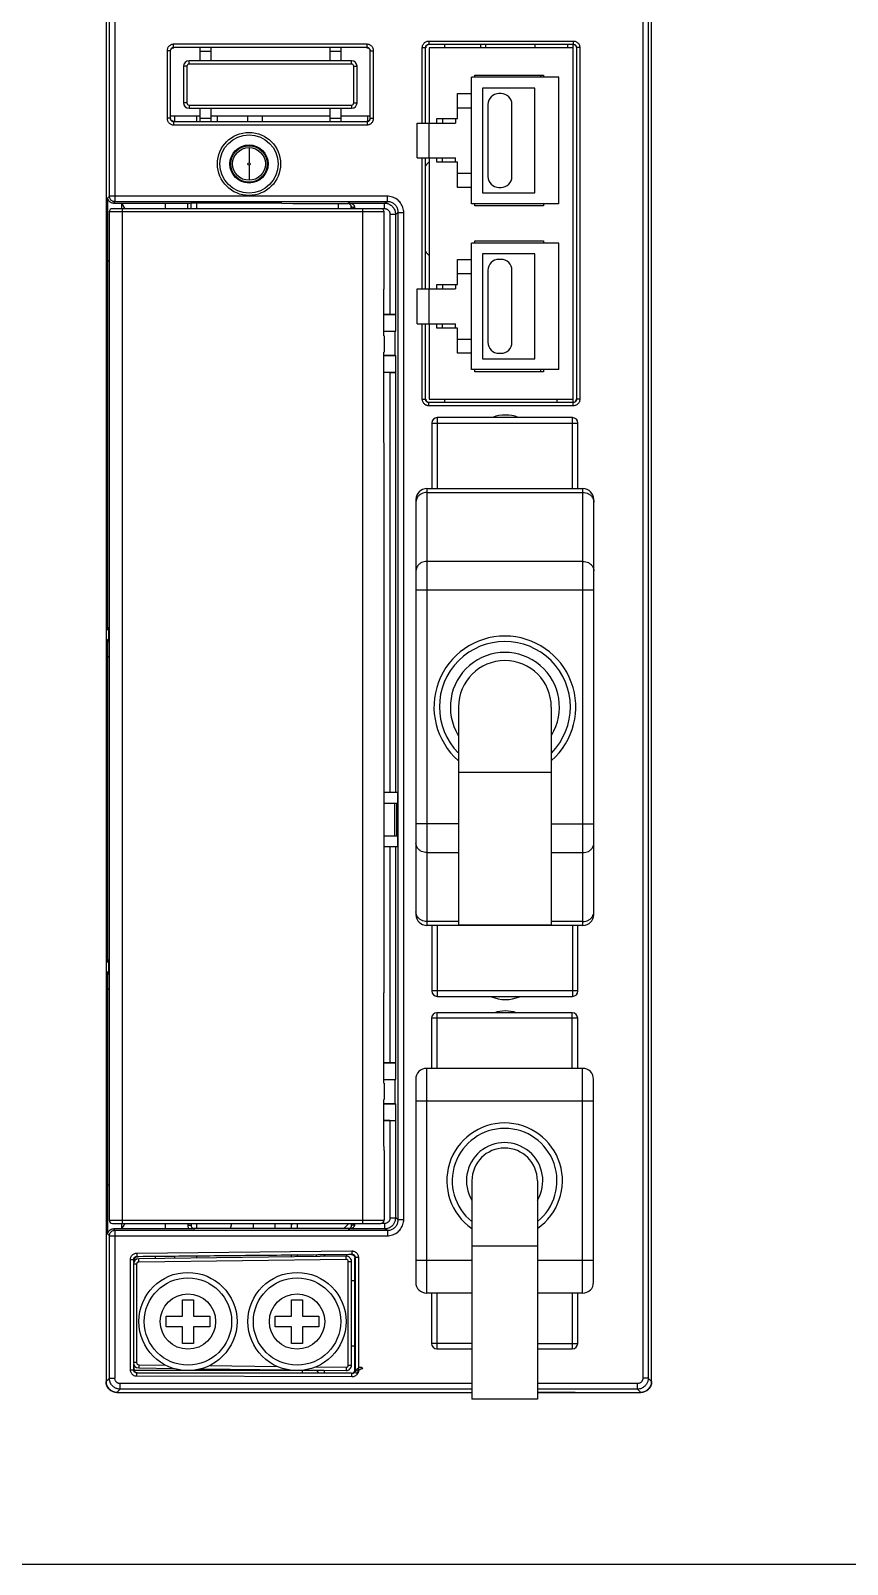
# Model space of a CAD drawing. Header units: millimetres. Extents: x -300 to 54435, y -106 to 60527.
# Drawn here: x 3520.6 to 3595.4, y 1550.3 to 1690.8 of the extents above; entities that cross this region are included whole.
import ezdxf

# ---------------------------------------------------------------- set-up
doc = ezdxf.new("R2010")
doc.units = ezdxf.units.MM

msp = doc.modelspace()

# ---------------------------------------------------------------- linework, layer by layer
at = {"color": 7, "linetype": 'Continuous'}
for p, q in [((3527.474, 1725.922), (3527.474, 1567.027)), ((3577.474, 1567.027), (3577.474, 1725.922)), ((3527.512, 1684.527), (3527.512, 1693.527)), ((3528.279, 1692.787), (3528.279, 1675.167)), ((3576.668, 1692.787), (3576.668, 1567.332)), ((3527.779, 1675.667), (3527.779, 1692.304)), ((3577.168, 1692.304), (3577.168, 1567.332)), ((3557.057, 1689.894), (3557.057, 1689.594)), ((3557.057, 1689.894), (3570.29, 1689.894)), ((3570.29, 1689.894), (3570.29, 1689.594)), ((3533.058, 1688.993), (3533.058, 1682.811)), ((3533.358, 1688.993), (3533.058, 1688.993)), ((3533.358, 1688.993), (3533.358, 1682.811)), ((3533.358, 1688.993), (3533.374, 1688.977)), ((3551.39, 1689.593), (3533.658, 1689.593)), ((3533.658, 1689.293), (3533.658, 1689.593)), ((3551.39, 1689.293), (3533.658, 1689.293)), ((3533.658, 1689.293), (3533.674, 1689.277)), ((3536.074, 1689.277), (3536.074, 1688.077)), ((3536.074, 1688.977), (3537.074, 1688.977)), ((3537.074, 1689.277), (3537.074, 1688.077)), ((3547.974, 1689.277), (3547.974, 1688.077)), ((3547.974, 1688.977), (3548.974, 1688.977)), ((3548.974, 1689.277), (3548.974, 1688.077)), ((3551.374, 1689.277), (3551.39, 1689.293)), ((3551.39, 1689.293), (3551.39, 1689.593)), ((3551.674, 1688.977), (3551.689, 1688.993)), ((3551.689, 1682.811), (3551.689, 1688.993)), ((3551.689, 1688.993), (3551.989, 1688.993)), ((3551.989, 1682.811), (3551.989, 1688.993)), ((3556.457, 1682.377), (3556.457, 1689.294)), ((3556.457, 1689.294), (3556.757, 1689.294)), ((3556.757, 1682.377), (3556.757, 1689.294)), ((3557.057, 1689.594), (3570.29, 1689.594)), ((3557.074, 1689.277), (3557.074, 1682.377)), ((3570.274, 1689.277), (3557.074, 1689.277)), ((3558.474, 1689.594), (3558.474, 1689.277)), ((3561.774, 1689.594), (3561.774, 1689.277)), ((3562.274, 1689.277), (3562.274, 1689.594)), ((3566.774, 1689.594), (3566.774, 1689.277)), ((3569.774, 1689.594), (3569.774, 1689.277)), ((3570.274, 1656.777), (3570.274, 1689.594)), ((3570.59, 1689.294), (3570.59, 1657.06)), ((3570.89, 1689.294), (3570.59, 1689.294)), ((3570.89, 1689.294), (3570.89, 1657.06)), ((3534.874, 1687.577), (3534.574, 1687.577)), ((3534.574, 1687.577), (3534.574, 1684.227)), ((3534.874, 1687.577), (3534.874, 1684.227)), ((3549.974, 1688.077), (3535.074, 1688.077)), ((3535.074, 1687.777), (3535.074, 1688.077)), ((3549.974, 1687.777), (3535.074, 1687.777)), ((3549.974, 1687.777), (3549.974, 1688.077)), ((3550.174, 1687.577), (3550.474, 1687.577)), ((3550.174, 1684.227), (3550.174, 1687.577)), ((3550.474, 1684.227), (3550.474, 1687.577)), ((3568.974, 1686.577), (3560.974, 1686.577)), ((3560.974, 1674.977), (3560.974, 1686.577)), ((3561.274, 1686.577), (3561.274, 1686.777)), ((3561.274, 1686.777), (3567.574, 1686.777)), ((3566.774, 1685.577), (3561.974, 1685.577)), ((3561.974, 1685.577), (3561.974, 1675.977)), ((3566.774, 1675.977), (3566.774, 1685.577)), ((3567.274, 1686.777), (3567.274, 1686.577)), ((3567.574, 1686.777), (3567.574, 1686.577)), ((3568.974, 1674.977), (3568.974, 1686.577)), ((3527.474, 1684.527), (3527.512, 1684.527)), ((3534.874, 1684.227), (3534.574, 1684.227)), ((3535.074, 1684.027), (3549.974, 1684.027)), ((3535.074, 1684.027), (3535.074, 1683.727)), ((3549.974, 1684.027), (3549.974, 1683.727)), ((3550.174, 1684.227), (3550.474, 1684.227)), ((3559.674, 1685.077), (3560.974, 1685.077)), ((3559.674, 1682.777), (3559.674, 1685.077)), ((3562.474, 1684.077), (3562.474, 1677.477)), ((3563.674, 1685.077), (3563.474, 1685.077)), ((3564.674, 1677.477), (3564.674, 1684.077)), ((3533.358, 1682.811), (3533.058, 1682.811)), ((3533.358, 1682.811), (3533.374, 1682.827)), ((3533.374, 1683.027), (3536.074, 1683.027)), ((3533.774, 1682.527), (3533.774, 1683.027)), ((3535.074, 1683.727), (3549.974, 1683.727)), ((3535.774, 1683.027), (3535.774, 1682.527)), ((3536.074, 1683.727), (3536.074, 1682.527)), ((3536.074, 1682.827), (3537.074, 1682.827)), ((3537.074, 1683.727), (3537.074, 1682.527)), ((3537.074, 1683.027), (3547.974, 1683.027)), ((3537.674, 1682.527), (3537.674, 1683.027)), ((3540.474, 1682.527), (3540.474, 1683.027)), ((3541.774, 1683.027), (3541.774, 1682.527)), ((3547.974, 1683.727), (3547.974, 1682.527)), ((3547.974, 1682.827), (3548.974, 1682.827)), ((3548.974, 1683.727), (3548.974, 1682.527)), ((3548.974, 1683.027), (3551.674, 1683.027)), ((3551.474, 1682.527), (3551.474, 1683.027)), ((3551.689, 1682.811), (3551.674, 1682.827)), ((3551.689, 1682.811), (3551.989, 1682.811)), ((3557.774, 1682.777), (3559.674, 1682.777)), ((3557.774, 1682.377), (3557.774, 1682.777)), ((3558.303, 1682.777), (3558.303, 1682.377)), ((3559.503, 1682.777), (3559.503, 1682.377)), ((3559.674, 1683.777), (3560.974, 1683.777)), ((3533.658, 1682.511), (3533.674, 1682.527)), ((3533.658, 1682.511), (3551.39, 1682.511)), ((3533.658, 1682.511), (3533.658, 1682.211)), ((3533.658, 1682.211), (3551.39, 1682.211)), ((3551.39, 1682.511), (3551.374, 1682.527)), ((3551.39, 1682.511), (3551.39, 1682.211)), ((3555.974, 1682.377), (3559.503, 1682.377)), ((3555.974, 1679.177), (3555.974, 1682.377)), ((3557.097, 1679.177), (3557.097, 1682.377)), ((3540.574, 1680.127), (3540.574, 1678.727)), ((3540.574, 1678.527), (3540.574, 1677.127)), ((3555.974, 1679.177), (3559.503, 1679.177)), ((3556.457, 1667.177), (3556.457, 1679.177)), ((3556.757, 1667.177), (3556.757, 1679.177)), ((3557.074, 1679.177), (3557.074, 1667.177)), ((3557.774, 1678.777), (3557.774, 1679.177)), ((3559.674, 1678.777), (3557.774, 1678.777)), ((3558.303, 1678.777), (3558.303, 1679.177)), ((3559.503, 1678.777), (3559.503, 1679.177)), ((3559.674, 1676.477), (3559.674, 1678.777)), ((3559.674, 1677.777), (3560.974, 1677.777)), ((3527.779, 1675.667), (3527.639, 1675.527)), ((3553.253, 1675.667), (3527.779, 1675.667)), ((3553.253, 1675.167), (3553.253, 1675.667)), ((3560.974, 1676.477), (3559.674, 1676.477)), ((3561.974, 1675.977), (3566.774, 1675.977)), ((3563.474, 1676.477), (3563.674, 1676.477)), ((3527.639, 1669.693), (3527.639, 1675.527)), ((3527.759, 1674.227), (3527.759, 1581.827)), ((3552.959, 1674.227), (3527.759, 1674.227)), ((3552.659, 1674.527), (3528.059, 1674.527)), ((3528.279, 1675.167), (3528.139, 1675.027)), ((3528.139, 1675.027), (3534.968, 1675.027)), ((3553.253, 1675.167), (3528.279, 1675.167)), ((3528.874, 1675.027), (3528.874, 1674.527)), ((3528.874, 1675.027), (3529.186, 1674.527)), ((3528.959, 1674.527), (3528.959, 1581.527)), ((3532.874, 1675.027), (3532.874, 1674.527)), ((3534.968, 1674.527), (3534.968, 1675.027)), ((3543.574, 1675.024), (3535.251, 1675.024)), ((3535.27, 1675.024), (3535.268, 1675.022)), ((3535.268, 1674.527), (3535.268, 1675.022)), ((3535.774, 1675.024), (3535.774, 1674.527)), ((3543.574, 1675.024), (3544.574, 1674.989)), ((3544.574, 1674.989), (3549.635, 1674.989)), ((3548.774, 1674.527), (3548.774, 1674.989)), ((3549.635, 1674.989), (3549.682, 1675.036)), ((3549.682, 1675.036), (3552.992, 1675.036)), ((3549.935, 1674.689), (3549.969, 1674.722)), ((3549.935, 1674.527), (3549.935, 1674.689)), ((3550.959, 1674.527), (3550.959, 1581.527)), ((3552.659, 1674.536), (3552.991, 1674.536)), ((3552.959, 1667.547), (3552.959, 1674.227)), ((3552.991, 1674.536), (3552.991, 1675.036)), ((3552.992, 1675.036), (3553.253, 1675.167)), ((3553.991, 1674.036), (3554.254, 1674.167)), ((3554.254, 1581.887), (3554.254, 1674.167)), ((3554.254, 1674.167), (3554.753, 1674.167)), ((3554.753, 1581.887), (3554.753, 1674.167)), ((3568.974, 1674.977), (3560.974, 1674.977)), ((3561.274, 1674.777), (3561.274, 1674.977)), ((3567.574, 1674.777), (3561.274, 1674.777)), ((3567.574, 1674.977), (3567.574, 1674.777)), ((3553.491, 1674.036), (3553.991, 1674.036)), ((3553.491, 1674.036), (3553.491, 1664.82)), ((3553.991, 1674.036), (3553.991, 1664.811)), ((3560.974, 1659.777), (3560.974, 1671.377)), ((3568.974, 1671.377), (3560.974, 1671.377)), ((3561.274, 1671.577), (3567.574, 1671.577)), ((3561.274, 1671.377), (3561.274, 1671.577)), ((3567.574, 1671.577), (3567.574, 1671.377)), ((3568.974, 1659.777), (3568.974, 1671.377)), ((3561.974, 1670.377), (3561.974, 1660.777)), ((3566.774, 1670.377), (3561.974, 1670.377)), ((3566.774, 1660.777), (3566.774, 1670.377)), ((3527.759, 1669.812), (3527.638, 1669.691)), ((3527.638, 1635.929), (3527.638, 1669.691)), ((3559.674, 1667.577), (3559.674, 1669.877)), ((3559.674, 1669.877), (3560.974, 1669.877)), ((3559.674, 1668.577), (3560.974, 1668.577)), ((3562.474, 1668.877), (3562.474, 1662.277)), ((3563.674, 1669.877), (3563.474, 1669.877)), ((3564.674, 1662.277), (3564.674, 1668.877)), ((3555.974, 1663.977), (3555.974, 1667.177)), ((3555.974, 1667.177), (3559.503, 1667.177)), ((3557.097, 1663.977), (3557.097, 1667.177)), ((3557.774, 1667.177), (3557.774, 1667.577)), ((3557.774, 1667.577), (3559.674, 1667.577)), ((3558.303, 1667.577), (3558.303, 1667.177)), ((3559.503, 1667.577), (3559.503, 1667.177)), ((3552.927, 1662.877), (3552.927, 1666.948)), ((3552.932, 1666.935), (3552.927, 1666.948)), ((3552.932, 1662.877), (3552.932, 1666.936)), ((3553.491, 1664.82), (3552.932, 1664.82)), ((3554.03, 1664.792), (3552.932, 1664.792)), ((3553.991, 1664.811), (3554.03, 1664.792)), ((3554.03, 1663.297), (3554.03, 1664.792)), ((3552.932, 1663.297), (3554.03, 1663.297)), ((3553.974, 1663.27), (3552.932, 1663.27)), ((3553.974, 1663.27), (3554.03, 1663.297)), ((3553.974, 1661.07), (3553.974, 1663.27)), ((3555.974, 1663.977), (3559.503, 1663.977)), ((3556.457, 1657.06), (3556.457, 1663.977)), ((3556.757, 1657.06), (3556.757, 1663.977)), ((3557.074, 1663.977), (3557.074, 1657.077)), ((3557.774, 1663.577), (3557.774, 1663.977)), ((3559.674, 1663.577), (3557.774, 1663.577)), ((3558.303, 1663.577), (3558.303, 1663.977)), ((3559.503, 1663.577), (3559.503, 1663.977)), ((3559.674, 1661.277), (3559.674, 1663.577)), ((3552.927, 1662.877), (3552.959, 1662.877)), ((3552.959, 1662.877), (3552.959, 1661.377)), ((3559.674, 1662.577), (3560.974, 1662.577)), ((3552.927, 1653.306), (3552.927, 1661.377)), ((3552.927, 1661.377), (3552.959, 1661.377)), ((3552.932, 1653.318), (3552.932, 1661.377)), ((3553.974, 1661.07), (3552.932, 1661.07)), ((3554.03, 1661.042), (3552.932, 1661.042)), ((3553.974, 1661.07), (3554.03, 1661.042)), ((3554.03, 1659.547), (3554.03, 1661.042)), ((3560.974, 1661.277), (3559.674, 1661.277)), ((3561.974, 1660.777), (3566.774, 1660.777)), ((3563.474, 1661.277), (3563.674, 1661.277)), ((3552.932, 1659.547), (3554.03, 1659.547)), ((3553.491, 1659.52), (3552.932, 1659.52)), ((3553.491, 1659.52), (3553.491, 1621.027)), ((3553.991, 1659.528), (3554.03, 1659.547)), ((3553.991, 1659.528), (3553.991, 1621.027)), ((3568.974, 1659.777), (3560.974, 1659.777)), ((3561.274, 1659.577), (3561.274, 1659.777)), ((3567.574, 1659.577), (3561.274, 1659.577)), ((3567.274, 1659.777), (3567.274, 1659.577)), ((3567.574, 1659.777), (3567.574, 1659.577)), ((3556.457, 1657.06), (3556.757, 1657.06)), ((3557.057, 1656.46), (3557.057, 1656.76)), ((3570.29, 1656.76), (3557.057, 1656.76)), ((3570.29, 1656.46), (3557.057, 1656.46)), ((3557.074, 1657.077), (3570.274, 1657.077)), ((3558.474, 1657.077), (3558.474, 1656.76)), ((3568.774, 1657.077), (3568.774, 1656.76)), ((3570.29, 1656.46), (3570.29, 1656.76)), ((3570.89, 1657.06), (3570.59, 1657.06)), ((3557.324, 1654.877), (3557.324, 1648.877)), ((3557.324, 1654.877), (3570.724, 1654.877)), ((3557.824, 1655.377), (3557.824, 1648.877)), ((3570.224, 1655.377), (3557.824, 1655.377)), ((3570.224, 1648.877), (3570.224, 1655.377)), ((3570.724, 1648.877), (3570.724, 1654.877)), ((3552.927, 1653.306), (3552.932, 1653.319)), ((3552.959, 1603.047), (3552.959, 1652.706)), ((3556.874, 1648.877), (3556.874, 1608.827)), ((3556.874, 1648.877), (3571.174, 1648.877)), ((3571.174, 1608.827), (3571.174, 1648.877)), ((3555.874, 1647.877), (3555.874, 1609.827)), ((3556.874, 1648.519), (3571.174, 1648.519)), ((3572.174, 1609.827), (3572.174, 1647.877)), ((3571.174, 1642.201), (3556.874, 1642.201)), ((3572.174, 1639.559), (3555.874, 1639.559)), ((3527.638, 1635.929), (3527.701, 1635.866)), ((3527.701, 1635.088), (3527.639, 1635.027)), ((3527.639, 1633.393), (3527.639, 1635.027)), ((3527.701, 1635.866), (3527.701, 1635.088)), ((3527.759, 1633.512), (3527.638, 1633.391)), ((3527.638, 1605.479), (3527.638, 1633.391)), ((3559.774, 1628.852), (3559.774, 1608.852)), ((3568.274, 1628.852), (3568.274, 1608.852)), ((3568.274, 1622.852), (3559.774, 1622.852)), ((3554.183, 1621.027), (3552.959, 1621.027)), ((3554.183, 1621.027), (3554.183, 1620.027)), ((3552.959, 1620.027), (3554.183, 1620.027)), ((3553.913, 1620.027), (3553.913, 1617.027)), ((3554.113, 1617.027), (3554.113, 1620.027)), ((3559.774, 1618.145), (3555.874, 1618.145)), ((3568.274, 1618.145), (3572.174, 1618.145)), ((3554.183, 1617.027), (3552.959, 1617.027)), ((3554.183, 1617.027), (3554.183, 1616.027)), ((3554.183, 1616.027), (3552.959, 1616.027)), ((3553.491, 1616.027), (3553.491, 1596.24)), ((3553.991, 1616.027), (3553.991, 1596.231)), ((3556.874, 1615.503), (3559.774, 1615.503)), ((3568.274, 1615.503), (3571.174, 1615.503)), ((3559.774, 1609.185), (3556.874, 1609.185)), ((3571.174, 1608.827), (3556.874, 1608.827)), ((3557.324, 1608.827), (3557.324, 1602.827)), ((3557.824, 1608.827), (3557.824, 1602.327)), ((3568.274, 1608.852), (3559.774, 1608.852)), ((3571.174, 1609.185), (3568.274, 1609.185)), ((3570.224, 1608.827), (3570.224, 1602.327)), ((3570.724, 1602.827), (3570.724, 1608.827)), ((3527.474, 1607.527), (3527.512, 1607.527)), ((3527.512, 1598.527), (3527.512, 1607.527)), ((3527.638, 1605.479), (3527.701, 1605.416)), ((3527.701, 1605.416), (3527.701, 1604.638)), ((3527.701, 1604.638), (3527.639, 1604.577)), ((3527.639, 1602.943), (3527.639, 1604.577)), ((3527.759, 1603.062), (3527.638, 1602.941)), ((3527.638, 1585.027), (3527.638, 1602.941)), ((3570.724, 1602.827), (3557.324, 1602.827)), ((3552.932, 1602.435), (3552.927, 1602.448)), ((3552.927, 1594.377), (3552.927, 1602.448)), ((3552.932, 1594.377), (3552.932, 1602.436)), ((3557.824, 1602.327), (3570.224, 1602.327)), ((3570.699, 1600.327), (3557.299, 1600.327)), ((3557.299, 1600.327), (3557.299, 1595.727)), ((3570.199, 1600.827), (3557.799, 1600.827)), ((3557.799, 1600.827), (3557.799, 1595.727)), ((3570.199, 1595.727), (3570.199, 1600.827)), ((3570.699, 1595.727), (3570.699, 1600.327)), ((3527.474, 1598.527), (3527.512, 1598.527)), ((3553.491, 1596.24), (3552.932, 1596.24)), ((3554.03, 1596.212), (3552.932, 1596.212)), ((3553.991, 1596.231), (3554.03, 1596.212)), ((3554.03, 1594.717), (3554.03, 1596.212)), ((3556.849, 1595.727), (3556.849, 1575.127)), ((3571.149, 1595.727), (3556.849, 1595.727)), ((3571.149, 1575.127), (3571.149, 1595.727)), ((3552.927, 1594.377), (3552.959, 1594.377)), ((3552.932, 1594.717), (3554.03, 1594.717)), ((3553.974, 1594.69), (3552.932, 1594.69)), ((3552.959, 1594.377), (3552.959, 1592.877)), ((3553.974, 1594.69), (3554.03, 1594.717)), ((3553.974, 1592.49), (3553.974, 1594.69)), ((3555.849, 1594.727), (3555.849, 1576.127)), ((3572.149, 1576.127), (3572.149, 1594.727)), ((3552.927, 1592.877), (3552.959, 1592.877)), ((3552.927, 1588.806), (3552.927, 1592.877)), ((3552.932, 1588.818), (3552.932, 1592.877)), ((3572.149, 1592.727), (3555.849, 1592.727)), ((3553.974, 1592.49), (3552.932, 1592.49)), ((3554.03, 1592.462), (3552.932, 1592.462)), ((3553.974, 1592.49), (3554.03, 1592.462)), ((3554.03, 1590.967), (3554.03, 1592.462)), ((3552.932, 1590.967), (3554.03, 1590.967)), ((3553.491, 1590.94), (3552.932, 1590.94)), ((3553.491, 1590.94), (3553.491, 1582.018)), ((3553.991, 1590.948), (3554.03, 1590.967)), ((3553.991, 1590.948), (3553.991, 1582.018)), ((3552.927, 1588.806), (3552.932, 1588.819)), ((3552.959, 1588.206), (3552.959, 1581.827)), ((3527.759, 1585.027), (3527.638, 1585.027)), ((3527.639, 1580.527), (3527.639, 1585.027)), ((3560.999, 1585.427), (3560.999, 1565.427)), ((3566.999, 1585.427), (3566.999, 1565.427)), ((3527.759, 1581.827), (3552.959, 1581.827)), ((3528.059, 1581.527), (3552.659, 1581.527)), ((3529.186, 1581.527), (3528.874, 1581.027)), ((3528.874, 1581.527), (3528.874, 1581.027)), ((3532.874, 1581.527), (3532.874, 1581.027)), ((3534.968, 1581.527), (3534.968, 1581.332)), ((3535.268, 1581.527), (3535.268, 1581.332)), ((3535.774, 1581.527), (3535.774, 1581.065)), ((3538.886, 1581.065), (3538.993, 1581.527)), ((3540.974, 1581.065), (3540.974, 1581.527)), ((3542.974, 1581.065), (3542.974, 1581.527)), ((3544.474, 1581.065), (3544.474, 1581.527)), ((3544.974, 1581.527), (3544.974, 1581.065)), ((3549.262, 1581.065), (3549.724, 1581.527)), ((3552.991, 1581.518), (3552.659, 1581.518)), ((3552.991, 1581.518), (3552.991, 1581.018)), ((3553.491, 1582.018), (3553.991, 1582.018)), ((3554.254, 1581.887), (3553.991, 1582.018)), ((3554.254, 1581.887), (3554.753, 1581.887)), ((3527.639, 1580.527), (3527.779, 1580.387)), ((3527.779, 1567.332), (3527.779, 1580.387)), ((3527.779, 1580.387), (3553.253, 1580.387)), ((3535.052, 1581.027), (3528.139, 1581.027)), ((3528.139, 1581.027), (3528.279, 1580.887)), ((3528.279, 1580.887), (3528.279, 1567.332)), ((3528.279, 1580.887), (3553.253, 1580.887)), ((3535.268, 1581.332), (3534.968, 1581.332)), ((3549.712, 1581.065), (3535.535, 1581.065)), ((3535.569, 1581.032), (3535.535, 1581.065)), ((3549.665, 1581.018), (3549.712, 1581.065)), ((3552.991, 1581.018), (3549.665, 1581.018)), ((3553.253, 1580.887), (3552.991, 1581.018)), ((3553.253, 1580.887), (3553.253, 1580.387)), ((3530.296, 1578.801), (3550.001, 1578.996)), ((3530.296, 1578.801), (3530.299, 1578.501)), ((3530.299, 1578.501), (3550.004, 1578.696)), ((3544.474, 1578.458), (3544.474, 1578.606)), ((3544.974, 1578.611), (3544.974, 1578.465)), ((3546.683, 1578.486), (3546.825, 1578.629)), ((3547.399, 1578.495), (3547.539, 1578.636)), ((3550.001, 1578.996), (3550.004, 1578.696)), ((3566.999, 1579.427), (3560.999, 1579.427)), ((3529.702, 1568.105), (3529.702, 1578.201)), ((3529.702, 1578.201), (3530.002, 1578.201)), ((3529.974, 1577.783), (3529.974, 1568.771)), ((3530.274, 1577.783), (3529.974, 1577.783)), ((3530.002, 1577.927), (3530.002, 1578.201)), ((3530.035, 1578.01), (3530.035, 1578.168)), ((3530.06, 1578.048), (3530.061, 1578.17)), ((3530.274, 1577.783), (3530.274, 1568.771)), ((3549.467, 1578.521), (3530.467, 1578.283)), ((3530.471, 1577.983), (3530.467, 1578.283)), ((3549.471, 1578.221), (3530.471, 1577.983)), ((3531.974, 1578.484), (3531.974, 1578.302)), ((3533.774, 1578.325), (3533.774, 1578.502)), ((3535.774, 1578.521), (3535.774, 1578.35)), ((3549.471, 1578.221), (3549.467, 1578.521)), ((3549.674, 1568.533), (3549.674, 1578.021)), ((3549.674, 1578.021), (3549.974, 1578.021)), ((3549.974, 1568.533), (3549.974, 1578.021)), ((3550.274, 1578.362), (3550.307, 1578.396)), ((3550.274, 1568.077), (3550.274, 1578.351)), ((3550.307, 1578.396), (3550.307, 1568.056)), ((3550.607, 1578.396), (3550.307, 1578.396)), ((3550.607, 1578.396), (3550.607, 1568.056)), ((3560.999, 1578.127), (3555.849, 1578.127)), ((3572.149, 1578.127), (3566.999, 1578.127)), ((3549.974, 1576.277), (3550.274, 1576.277)), ((3534.474, 1574.527), (3535.474, 1574.527)), ((3534.474, 1573.027), (3534.474, 1574.527)), ((3535.474, 1574.527), (3535.474, 1573.027)), ((3544.474, 1574.527), (3545.474, 1574.527)), ((3544.474, 1573.027), (3544.474, 1574.527)), ((3545.474, 1574.527), (3545.474, 1573.027)), ((3560.999, 1575.127), (3556.849, 1575.127)), ((3557.299, 1575.127), (3557.299, 1570.527)), ((3557.799, 1575.127), (3557.799, 1570.027)), ((3571.149, 1575.127), (3566.999, 1575.127)), ((3570.199, 1575.127), (3570.199, 1570.027)), ((3570.699, 1570.527), (3570.699, 1575.127)), ((3532.974, 1573.027), (3534.474, 1573.027)), ((3532.974, 1572.027), (3532.974, 1573.027)), ((3535.474, 1573.027), (3536.974, 1573.027)), ((3536.974, 1573.027), (3536.974, 1572.027)), ((3542.974, 1573.027), (3544.474, 1573.027)), ((3542.974, 1572.027), (3542.974, 1573.027)), ((3545.474, 1573.027), (3546.974, 1573.027)), ((3546.974, 1573.027), (3546.974, 1572.027)), ((3534.474, 1572.027), (3532.974, 1572.027)), ((3534.474, 1570.527), (3534.474, 1572.027)), ((3536.974, 1572.027), (3535.474, 1572.027)), ((3535.474, 1572.027), (3535.474, 1570.527)), ((3544.474, 1572.027), (3542.974, 1572.027)), ((3544.474, 1570.527), (3544.474, 1572.027)), ((3546.974, 1572.027), (3545.474, 1572.027)), ((3545.474, 1572.027), (3545.474, 1570.527)), ((3535.474, 1570.527), (3534.474, 1570.527)), ((3545.474, 1570.527), (3544.474, 1570.527)), ((3550.274, 1570.277), (3549.974, 1570.277)), ((3560.999, 1570.527), (3557.299, 1570.527)), ((3566.999, 1570.527), (3570.699, 1570.527)), ((3530.274, 1568.771), (3529.974, 1568.771)), ((3557.799, 1570.027), (3560.999, 1570.027)), ((3566.999, 1570.027), (3570.199, 1570.027)), ((3529.702, 1568.105), (3530.002, 1568.105)), ((3530.002, 1568.105), (3530.002, 1568.627)), ((3530.035, 1568.138), (3530.035, 1568.544)), ((3530.036, 1568.138), (3530.037, 1568.542)), ((3547.474, 1568.027), (3530.065, 1568.027)), ((3530.3, 1567.505), (3530.301, 1567.805)), ((3550.005, 1567.456), (3530.3, 1567.505)), ((3530.334, 1567.838), (3530.301, 1567.805)), ((3550.006, 1567.756), (3530.301, 1567.805)), ((3549.973, 1567.783), (3530.334, 1567.838)), ((3530.471, 1568.571), (3530.467, 1568.271)), ((3530.467, 1568.271), (3533.678, 1568.231)), ((3530.471, 1568.571), (3532.91, 1568.54)), ((3536.169, 1568.2), (3544.246, 1568.099)), ((3536.274, 1568.198), (3536.274, 1568.127)), ((3536.274, 1568.127), (3541.474, 1568.127)), ((3536.933, 1568.49), (3543.176, 1568.412)), ((3537.095, 1568.027), (3537.205, 1568.127)), ((3540.442, 1568.146), (3540.442, 1568.027)), ((3540.474, 1568.146), (3540.474, 1568.027)), ((3543.886, 1568.103), (3543.914, 1568.073)), ((3545.474, 1567.796), (3545.474, 1568.027)), ((3545.59, 1568.082), (3549.467, 1568.033)), ((3546.68, 1568.368), (3549.471, 1568.333)), ((3547.009, 1567.791), (3546.774, 1568.027)), ((3547.181, 1568.027), (3547.181, 1568.062)), ((3547.474, 1568.058), (3547.474, 1567.79)), ((3549.471, 1568.333), (3549.467, 1568.033)), ((3549.674, 1568.533), (3549.974, 1568.533)), ((3550.006, 1567.756), (3549.973, 1567.789)), ((3550.005, 1567.456), (3550.006, 1567.756)), ((3550.307, 1568.056), (3550.274, 1568.089)), ((3550.607, 1568.056), (3550.307, 1568.056)), ((3550.37, 1567.868), (3550.511, 1567.727)), ((3551.011, 1568.227), (3550.878, 1568.36)), ((3527.779, 1567.332), (3527.474, 1567.027)), ((3527.779, 1567.332), (3528.279, 1567.332)), ((3528.779, 1566.333), (3528.474, 1566.027)), ((3528.474, 1566.027), (3560.999, 1566.027)), ((3560.999, 1566.833), (3528.779, 1566.833)), ((3528.779, 1566.333), (3528.779, 1566.833)), ((3560.999, 1566.333), (3528.779, 1566.333)), ((3576.168, 1566.833), (3566.999, 1566.833)), ((3576.168, 1566.333), (3566.999, 1566.333)), ((3566.999, 1566.065), (3570.474, 1566.065)), ((3566.999, 1566.027), (3576.474, 1566.027)), ((3570.474, 1566.027), (3570.474, 1566.065)), ((3576.168, 1566.333), (3576.168, 1566.833)), ((3576.168, 1566.333), (3576.474, 1566.027)), ((3577.168, 1567.332), (3576.668, 1567.332)), ((3577.168, 1567.332), (3577.474, 1567.027)), ((3566.999, 1565.427), (3560.999, 1565.427))]:
    msp.add_line(p, q, dxfattribs=at)
msp.add_line((3443.502, 1550.274), (3877.738, 1550.274))
for centre, radius in [((3540.574, 1678.627), 2.89), ((3540.574, 1678.627), 2.669), ((3540.574, 1678.627), 1.751), ((3540.574, 1678.627), 1.672), ((3540.574, 1678.627), 1.5), ((3540.574, 1678.627), 0.1), ((3534.974, 1572.527), 4.5), ((3534.974, 1572.527), 4), ((3544.974, 1572.527), 4.5), ((3544.974, 1572.527), 4), ((3534.974, 1572.527), 2.537), ((3544.974, 1572.527), 2.537)]:
    msp.add_circle(centre, radius, dxfattribs=at)
for centre, radius, start, end in [((3535.074, 1687.577), 0.5, 90, 180), ((3535.074, 1687.577), 0.2, 90, 180), ((3549.974, 1687.577), 0.5, 0, 90), ((3549.974, 1687.577), 0.2, 0, 90), ((3535.074, 1684.227), 0.5, 180, 270), ((3535.074, 1684.227), 0.2, 180, 270), ((3549.974, 1684.227), 0.5, 270, 0), ((3549.974, 1684.227), 0.2, 270, 0), ((3563.474, 1684.077), 1, 90, 180), ((3563.674, 1684.077), 1, 0, 90), ((3561.274, 1674.527), 6, 134.823, 138.97307), ((3563.474, 1677.477), 1, 180, 270), ((3563.674, 1677.477), 1, 270, 0), ((3528.059, 1674.227), 0.3, 90, 180), ((3552.659, 1674.227), 0.3, 0, 90), ((3561.274, 1674.527), 6, 221.02693, 225.177), ((3563.474, 1668.877), 1, 90, 180), ((3563.674, 1668.877), 1, 0, 90), ((3563.474, 1662.277), 1, 180, 270), ((3563.674, 1662.277), 1, 270, 0), ((3557.824, 1654.877), 0.5, 90, 180), ((3564.074, 1652.299), 3.317, 69.31391, 110.69797), ((3570.224, 1654.877), 0.5, 0, 90), ((3556.874, 1647.877), 1, 90, 180), ((3571.174, 1647.877), 1, 0, 90), ((3564.024, 1628.852), 6.5, 311.03496, 228.96504), ((3564.024, 1628.852), 6, 315.2713, 224.72879), ((3564.024, 1628.852), 5, 328.70037, 211.29963), ((3564.024, 1628.852), 4.25, 0, 180), ((3556.874, 1609.827), 1, 180, 270), ((3571.174, 1609.827), 1, 270, 0), ((3557.824, 1602.827), 0.5, 180, 270), ((3570.224, 1602.827), 0.5, 270, 0), ((3564.074, 1605.352), 3.317, 247.10304, 292.90247), ((3557.799, 1600.327), 0.5, 90, 180), ((3564.074, 1597.677), 3.317, 72.26015, 107.76051), ((3570.199, 1600.327), 0.5, 0, 90), ((3556.849, 1594.727), 1, 90, 180), ((3571.149, 1594.727), 1, 0, 90), ((3563.999, 1585.427), 5.3, 304.6163, 235.37235), ((3563.999, 1585.427), 4.8, 308.77013, 231.25459), ((3563.999, 1585.427), 3.5, 329.56273, 210.43727), ((3563.999, 1585.427), 3, 0, 180), ((3528.059, 1581.827), 0.3, 180, 270), ((3552.659, 1581.827), 0.3, 270, 0), ((3530.474, 1577.783), 0.5, 90.71616, 180), ((3530.474, 1577.783), 0.2, 90.71616, 180), ((3549.474, 1578.021), 0.5, 0, 90.71616), ((3549.474, 1578.021), 0.2, 0, 90.71616), ((3556.849, 1576.127), 1, 180, 270), ((3571.149, 1576.127), 1, 270, 0), ((3557.799, 1570.527), 0.5, 180, 270), ((3570.199, 1570.527), 0.5, 270, 0), ((3530.474, 1568.771), 0.5, 180, 269.28384), ((3530.474, 1568.771), 0.2, 180, 269.28384), ((3536.274, 1568.627), 0.5, 246.36286, 270), ((3549.474, 1568.533), 0.5, 269.28384, 0), ((3549.474, 1568.533), 0.2, 269.28384, 0), ((3528.474, 1567.027), 1, 180, 270), ((3576.474, 1567.027), 1, 270, 0)]:
    msp.add_arc(centre, radius, start, end, dxfattribs=at)
for points, start_tangent, end_tangent in [([(3556.457, 1689.294), (3556.463, 1689.38), (3556.484, 1689.47), (3556.522, 1689.565), (3556.583, 1689.662), (3556.671, 1689.753), (3556.783, 1689.827), (3556.915, 1689.876), (3557.057, 1689.894)], (-0.0000119, 1), (1, 0.0000489)), ([(3570.29, 1689.894), (3570.376, 1689.887), (3570.467, 1689.867), (3570.562, 1689.829), (3570.659, 1689.767), (3570.749, 1689.68), (3570.824, 1689.567), (3570.873, 1689.436), (3570.89, 1689.294)], (1, 0.0000119), (0.0000489, -1)), ([(3533.658, 1689.593), (3533.585, 1689.588), (3533.506, 1689.573), (3533.421, 1689.544), (3533.333, 1689.497), (3533.248, 1689.431), (3533.171, 1689.343), (3533.11, 1689.238), (3533.071, 1689.119), (3533.058, 1688.993)], (-1, -0.0000107), (0.0000666, -1)), ([(3533.658, 1689.293), (3533.621, 1689.291), (3533.582, 1689.283), (3533.539, 1689.268), (3533.496, 1689.245), (3533.453, 1689.212), (3533.414, 1689.168), (3533.384, 1689.115), (3533.365, 1689.056), (3533.358, 1688.993)], (-1, 0.0002973), (0.0003485, -0.9999999)), ([(3533.374, 1688.977), (3533.414, 1689.127), (3533.524, 1689.237), (3533.674, 1689.277)], (0, 1), (1, 0)), ([(3551.374, 1689.277), (3551.524, 1689.237), (3551.633, 1689.127), (3551.674, 1688.977)], (1, 0), (0, -1)), ([(3551.989, 1688.993), (3551.985, 1689.067), (3551.969, 1689.148), (3551.939, 1689.234), (3551.891, 1689.322), (3551.823, 1689.408), (3551.735, 1689.483), (3551.63, 1689.543), (3551.513, 1689.58), (3551.39, 1689.593)], (0.0000002, 1), (-1, 0.0000404)), ([(3551.689, 1688.993), (3551.687, 1689.03), (3551.679, 1689.071), (3551.664, 1689.114), (3551.64, 1689.158), (3551.606, 1689.2), (3551.562, 1689.238), (3551.51, 1689.268), (3551.451, 1689.286), (3551.39, 1689.293)], (0.0003048, 1), (-1, -0.0002789)), ([(3556.757, 1689.294), (3556.76, 1689.337), (3556.77, 1689.382), (3556.79, 1689.429), (3556.82, 1689.478), (3556.864, 1689.523), (3556.92, 1689.561), (3556.986, 1689.585), (3557.057, 1689.594)], (-0.000084, 1), (1, -0.0000441)), ([(3556.924, 1689.537), (3556.814, 1689.427), (3556.774, 1689.277)], (-0.8670692, -0.4981878), (0, -1)), ([(3557.074, 1689.577), (3556.924, 1689.537)], (-1, 0), (-0.8670692, -0.4981878)), ([(3570.519, 1689.464), (3570.414, 1689.551), (3570.279, 1689.583)], (-0.6037868, 0.7971459), (-0.9999993, -0.0012218)), ([(3570.29, 1689.594), (3570.333, 1689.591), (3570.379, 1689.58), (3570.426, 1689.561), (3570.474, 1689.53), (3570.52, 1689.487), (3570.557, 1689.431), (3570.582, 1689.365), (3570.59, 1689.294)], (1, 0.000084), (-0.0000441, -1)), ([(3570.574, 1689.343), (3570.519, 1689.464)], (-0.2010586, 0.9795792), (-0.6037868, 0.7971459)), ([(3533.058, 1682.811), (3533.062, 1682.738), (3533.078, 1682.659), (3533.107, 1682.574), (3533.153, 1682.487), (3533.22, 1682.401), (3533.307, 1682.324), (3533.413, 1682.263), (3533.532, 1682.225), (3533.658, 1682.211)], (0.0000107, -1), (1, 0.0000666)), ([(3533.358, 1682.811), (3533.36, 1682.775), (3533.368, 1682.735), (3533.382, 1682.693), (3533.405, 1682.649), (3533.439, 1682.606), (3533.482, 1682.568), (3533.535, 1682.537), (3533.595, 1682.518), (3533.658, 1682.511)], (-0.0002973, -1), (0.9999999, 0.0003485)), ([(3533.674, 1682.527), (3533.524, 1682.567), (3533.414, 1682.677), (3533.374, 1682.827)], (-1, 0), (0, 1)), ([(3551.374, 1682.527), (3551.524, 1682.567), (3551.633, 1682.677), (3551.674, 1682.827)], (1, 0), (0, 1)), ([(3551.39, 1682.511), (3551.426, 1682.513), (3551.466, 1682.521), (3551.508, 1682.536), (3551.552, 1682.559), (3551.594, 1682.592), (3551.633, 1682.636), (3551.663, 1682.689), (3551.683, 1682.748), (3551.689, 1682.811)], (1, -0.0002973), (-0.0003485, 0.9999999)), ([(3551.39, 1682.211), (3551.462, 1682.216), (3551.542, 1682.231), (3551.626, 1682.26), (3551.714, 1682.307), (3551.799, 1682.373), (3551.876, 1682.461), (3551.937, 1682.566), (3551.976, 1682.685), (3551.989, 1682.811)], (1, 0.0000107), (-0.0000666, 1)), ([(3528.279, 1675.167), (3528.181, 1675.177), (3528.076, 1675.21), (3527.972, 1675.272), (3527.878, 1675.369), (3527.808, 1675.501), (3527.779, 1675.667)], (-1, 0.0003046), (-0.0003046, 1)), ([(3554.753, 1674.167), (3554.68, 1674.63), (3554.467, 1675.048), (3554.136, 1675.38), (3553.718, 1675.593), (3553.253, 1675.667)], (-0.0000607, 1), (-1, -0.0000664)), ([(3528.139, 1675.027), (3527.948, 1675.065), (3527.786, 1675.173), (3527.678, 1675.336), (3527.639, 1675.527)], (-1, 0), (0, 1)), ([(3534.968, 1675.027), (3535.09, 1675.027), (3535.189, 1675.025), (3535.251, 1675.024)], (1, 0), (0.9987835, -0.0493103)), ([(3549.935, 1674.689), (3549.895, 1674.839), (3549.785, 1674.948), (3549.635, 1674.989)], (0, 1), (-1, 0)), ([(3550.269, 1674.652), (3550.266, 1674.692), (3550.256, 1674.732), (3550.238, 1674.773), (3550.213, 1674.814), (3550.179, 1674.855), (3550.135, 1674.894), (3550.081, 1674.931), (3550.018, 1674.964), (3549.946, 1674.992), (3549.865, 1675.015), (3549.777, 1675.029), (3549.682, 1675.036)], (0.0066596, 0.9999778), (-0.999917, 0.0128819)), ([(3549.969, 1674.536), (3549.969, 1674.631), (3549.969, 1674.722)], (-0.0000058, 1), (0.0041856, 0.9999912)), ([(3549.969, 1674.722), (3550.011, 1674.688), (3550.12, 1674.662), (3550.269, 1674.652)], (0.0725299, -0.9973662), (0.9999921, -0.0039624)), ([(3550.268, 1674.536), (3550.269, 1674.595), (3550.269, 1674.652)], (-0.0000005, 1), (0.0067008, 0.9999775)), ([(3552.991, 1674.536), (3553.052, 1674.532)], (1, -0.0000012), (0.9925591, -0.121764)), ([(3552.992, 1675.036), (3553.113, 1675.028), (3553.237, 1675.005), (3553.363, 1674.964), (3553.491, 1674.901), (3553.617, 1674.815), (3553.737, 1674.701), (3553.842, 1674.56), (3553.923, 1674.396), (3553.974, 1674.218), (3553.991, 1674.036)], (0.9999997, -0.0007989), (0.0003128, -1)), ([(3553.052, 1674.532), (3553.114, 1674.52), (3553.177, 1674.5), (3553.241, 1674.469), (3553.304, 1674.425), (3553.364, 1674.368), (3553.417, 1674.298), (3553.457, 1674.216), (3553.482, 1674.127), (3553.491, 1674.036)], (0.9925591, -0.121764), (0.0000336, -1)), ([(3554.254, 1674.167), (3554.205, 1674.477), (3554.063, 1674.755), (3553.842, 1674.976), (3553.564, 1675.118), (3553.253, 1675.167)], (0.0002865, 1), (-0.9999999, -0.0003208)), ([(3552.927, 1666.948), (3552.95, 1667.24), (3552.959, 1667.547)], (0.1048684, 0.9944861), (0.0001261, 1)), ([(3552.933, 1666.947), (3552.943, 1667.073), (3552.957, 1667.374), (3552.959, 1667.547)], (0.085413, 0.9963456), (0.000108, 1)), ([(3552.932, 1666.934), (3552.933, 1666.947)], (0.0873967, 0.9961736), (0.085413, 0.9963456)), ([(3553.991, 1664.811), (3553.947, 1664.814), (3553.838, 1664.817), (3553.678, 1664.819), (3553.491, 1664.82)], (-0.8944817, 0.4471046), (-1, 0)), ([(3553.491, 1659.52), (3553.678, 1659.52), (3553.838, 1659.522), (3553.947, 1659.525), (3553.991, 1659.528)], (1, 0), (0.8944817, 0.4471046)), ([(3557.057, 1656.46), (3556.971, 1656.467), (3556.88, 1656.487), (3556.785, 1656.525), (3556.689, 1656.587), (3556.598, 1656.674), (3556.523, 1656.787), (3556.474, 1656.918), (3556.457, 1657.06)], (-1, -0.0000119), (-0.0000489, 1)), ([(3557.057, 1656.76), (3557.014, 1656.764), (3556.969, 1656.774), (3556.921, 1656.793), (3556.873, 1656.824), (3556.827, 1656.867), (3556.79, 1656.923), (3556.766, 1656.989), (3556.757, 1657.06)], (-1, -0.000084), (0.0000441, 1)), ([(3556.774, 1657.077), (3556.814, 1656.927)], (0, -1), (0.4981878, -0.8670692)), ([(3556.814, 1656.927), (3556.924, 1656.817), (3557.074, 1656.777)], (0.4981878, -0.8670692), (1, 0)), ([(3570.273, 1656.769), (3570.43, 1656.811), (3570.54, 1656.921), (3570.58, 1657.071)], (1, 0), (0, 1)), ([(3570.59, 1657.06), (3570.587, 1657.017), (3570.577, 1656.972), (3570.558, 1656.925), (3570.527, 1656.876), (3570.483, 1656.831), (3570.427, 1656.793), (3570.362, 1656.769), (3570.29, 1656.76)], (0.000084, -1), (-1, 0.0000441)), ([(3570.89, 1657.06), (3570.884, 1656.974), (3570.864, 1656.884), (3570.825, 1656.789), (3570.764, 1656.692), (3570.676, 1656.601), (3570.564, 1656.527), (3570.433, 1656.478), (3570.29, 1656.46)], (0.0000119, -1), (-1, -0.0000489)), ([(3552.959, 1652.706), (3552.95, 1653.018), (3552.927, 1653.306)], (-0.0000029, 1), (-0.1048733, 0.9944856)), ([(3552.933, 1653.307), (3552.932, 1653.32)], (-0.0854524, 0.9963423), (-0.0874217, 0.9961714)), ([(3552.959, 1652.706), (3552.957, 1652.868), (3552.944, 1653.168), (3552.933, 1653.307)], (0.0000387, 1), (-0.0854524, 0.9963423)), ([(3555.908, 1647.867), (3555.874, 1647.639)], (-0.2906709, -0.9568231), (0, -1)), ([(3556.874, 1648.519), (3556.615, 1648.489), (3556.374, 1648.401), (3556.167, 1648.261), (3556.008, 1648.079), (3555.908, 1647.867)], (-1, 0), (-0.2906709, -0.9568231)), ([(3571.174, 1648.519), (3571.432, 1648.489), (3571.674, 1648.401), (3571.881, 1648.261), (3572.04, 1648.079), (3572.14, 1647.867)], (1, 0), (0.2906708, -0.9568231)), ([(3572.14, 1647.867), (3572.174, 1647.639)], (0.2906708, -0.9568231), (0, -1)), ([(3556.874, 1642.201), (3556.615, 1642.171), (3556.374, 1642.083), (3556.167, 1641.943), (3556.008, 1641.761), (3555.908, 1641.548), (3555.874, 1641.32)], (-1, 0), (0, -1)), ([(3571.174, 1642.201), (3571.432, 1642.171), (3571.674, 1642.083), (3571.881, 1641.943), (3572.04, 1641.761), (3572.14, 1641.548), (3572.174, 1641.32)], (1, 0), (0, -1)), ([(3527.638, 1635.929), (3527.678, 1636.079), (3527.754, 1636.166)], (0, 1), (0.7901736, 0.612883)), ([(3527.754, 1634.792), (3527.68, 1634.877), (3527.639, 1635.027)], (-0.7849729, 0.6195301), (0, 1)), ([(3527.754, 1636.037), (3527.741, 1636.016), (3527.701, 1635.866)], (-0.5690217, -0.8223225), (-0.0003046, -1)), ([(3527.701, 1635.866), (3527.746, 1635.864), (3527.759, 1635.865)], (0.9282475, -0.3719631), (0.9996401, 0.0268277)), ([(3527.759, 1635.089), (3527.725, 1635.089), (3527.701, 1635.088)], (-0.9991369, -0.0415377), (-0.9292574, -0.369433)), ([(3527.754, 1634.917), (3527.741, 1634.938), (3527.701, 1635.088)], (-0.5690216, 0.8223226), (-0.0003046, 1)), ([(3556.874, 1615.503), (3556.615, 1615.533), (3556.374, 1615.621), (3556.167, 1615.761), (3556.008, 1615.943), (3555.908, 1616.156), (3555.874, 1616.384)], (-1, 0), (0, 1)), ([(3571.174, 1615.503), (3571.432, 1615.533), (3571.674, 1615.621), (3571.881, 1615.761), (3572.04, 1615.943), (3572.14, 1616.156), (3572.174, 1616.384)], (1, 0), (0, 1)), ([(3556.874, 1609.185), (3556.615, 1609.215), (3556.374, 1609.303), (3556.167, 1609.443), (3556.008, 1609.625), (3555.908, 1609.837), (3555.874, 1610.065)], (-1, 0), (0, 1)), ([(3571.174, 1609.185), (3571.432, 1609.215), (3571.674, 1609.303), (3571.881, 1609.443), (3572.04, 1609.625), (3572.14, 1609.837)], (1, 0), (0.2906709, 0.9568231)), ([(3572.14, 1609.837), (3572.174, 1610.065)], (0.2906709, 0.9568231), (0, 1)), ([(3527.638, 1605.479), (3527.678, 1605.629), (3527.754, 1605.716)], (0, 1), (0.7901736, 0.612883)), ([(3527.754, 1605.587), (3527.741, 1605.566), (3527.701, 1605.416)], (-0.5690217, -0.8223225), (-0.0003046, -1)), ([(3527.701, 1605.416), (3527.746, 1605.414), (3527.759, 1605.415)], (0.9282475, -0.3719631), (0.9996401, 0.0268277)), ([(3527.754, 1604.342), (3527.68, 1604.427), (3527.639, 1604.577)], (-0.7849729, 0.6195301), (0, 1)), ([(3527.759, 1604.639), (3527.725, 1604.639), (3527.701, 1604.638)], (-0.9991369, -0.0415377), (-0.9292574, -0.369433)), ([(3527.754, 1604.467), (3527.741, 1604.488), (3527.701, 1604.638)], (-0.5690216, 0.8223226), (-0.0003046, 1)), ([(3552.927, 1602.448), (3552.95, 1602.74), (3552.959, 1603.047)], (0.1048684, 0.9944861), (0.0001261, 1)), ([(3552.933, 1602.447), (3552.943, 1602.573), (3552.957, 1602.874), (3552.959, 1603.047)], (0.085413, 0.9963456), (0.000108, 1)), ([(3552.932, 1602.434), (3552.933, 1602.447)], (0.0873967, 0.9961736), (0.085413, 0.9963456)), ([(3553.991, 1596.231), (3553.947, 1596.234), (3553.838, 1596.237), (3553.678, 1596.239), (3553.491, 1596.24)], (-0.8944817, 0.4471046), (-1, 0)), ([(3553.491, 1590.94), (3553.678, 1590.94), (3553.838, 1590.942), (3553.947, 1590.945), (3553.991, 1590.948)], (1, 0), (0.8944817, 0.4471046)), ([(3552.959, 1588.206), (3552.95, 1588.518), (3552.927, 1588.806)], (-0.0000029, 1), (-0.1048733, 0.9944856)), ([(3552.933, 1588.807), (3552.932, 1588.82)], (-0.0854524, 0.9963423), (-0.0874217, 0.9961714)), ([(3552.959, 1588.206), (3552.957, 1588.368), (3552.944, 1588.668), (3552.933, 1588.807)], (0.0000387, 1), (-0.0854524, 0.9963423)), ([(3544.474, 1581.277), (3544.514, 1581.474)], (0, 1), (0.3935544, 0.9193013)), ([(3549.979, 1581.332), (3550.017, 1581.367), (3550.127, 1581.393)], (-0.0726916, 0.9973545), (0.9937509, 0.1116207)), ([(3549.979, 1581.428), (3549.979, 1581.518)], (0.0019762, 0.999998), (-0.0000047, 1)), ([(3549.979, 1581.332), (3549.979, 1581.428)], (0.004175, 0.9999913), (0.0019762, 0.999998)), ([(3550.127, 1581.393), (3550.279, 1581.402)], (0.9937509, 0.1116207), (0.9999922, -0.0039524)), ([(3550.234, 1581.261), (3550.256, 1581.302), (3550.272, 1581.348), (3550.279, 1581.402)], (0.5463375, 0.8375651), (0.0067909, 0.9999769)), ([(3550.279, 1581.402), (3550.279, 1581.462), (3550.279, 1581.518)], (0.0066835, 0.9999777), (0.0000004, 1)), ([(3553.991, 1582.018), (3553.982, 1581.889), (3553.958, 1581.764), (3553.917, 1581.641), (3553.856, 1581.517), (3553.773, 1581.396), (3553.665, 1581.28), (3553.528, 1581.175), (3553.365, 1581.091), (3553.182, 1581.037), (3552.991, 1581.018)], (-0.0003135, -1), (-1, -0.0002872)), ([(3553.491, 1582.018), (3553.487, 1581.953), (3553.474, 1581.891), (3553.454, 1581.83), (3553.424, 1581.768), (3553.382, 1581.707), (3553.328, 1581.649), (3553.259, 1581.597), (3553.178, 1581.555), (3553.087, 1581.528), (3552.991, 1581.518)], (-0.0000186, -1), (-1, 0.0000703)), ([(3553.253, 1580.387), (3553.718, 1580.461), (3554.136, 1580.674), (3554.467, 1581.006), (3554.68, 1581.423), (3554.753, 1581.887)], (1, -0.0001157), (0.0000935, 1)), ([(3553.253, 1580.887), (3553.563, 1580.936), (3553.842, 1581.078), (3554.063, 1581.299), (3554.205, 1581.577), (3554.254, 1581.887)], (0.9999999, -0.0003345), (-0.0002775, 1)), ([(3527.639, 1580.527), (3527.678, 1580.718), (3527.786, 1580.881), (3527.948, 1580.989), (3528.139, 1581.027)], (0, 1), (1, 0)), ([(3527.779, 1580.387), (3527.789, 1580.485), (3527.822, 1580.59), (3527.884, 1580.694), (3527.98, 1580.788), (3528.113, 1580.859), (3528.279, 1580.887)], (0.0003046, 1), (1, 0.0003046)), ([(3534.968, 1581.332), (3534.972, 1581.264), (3534.986, 1581.189), (3535.011, 1581.11)], (0.0000101, -1), (0.371418, -0.9284658)), ([(3535.011, 1581.11), (3535.052, 1581.027)], (0.371418, -0.9284658), (0.5089078, -0.8608211)), ([(3535.234, 1581.028), (3535.052, 1581.027)], (-0.9999728, -0.0073716), (-1, 0.0000003)), ([(3535.569, 1581.032), (3535.406, 1581.03), (3535.234, 1581.028)], (-0.9998474, -0.017468), (-0.9999728, -0.0073716)), ([(3535.268, 1581.332), (3535.271, 1581.296), (3535.278, 1581.256), (3535.293, 1581.214)], (0.0003111, -1), (0.3949433, -0.9187055)), ([(3535.293, 1581.214), (3535.316, 1581.17), (3535.349, 1581.127), (3535.356, 1581.12)], (0.3949433, -0.9187055), (0.706504, -0.707709)), ([(3535.323, 1581.153), (3535.385, 1581.106)], (0.7071068, -0.7071068), (0.867064, -0.4981968)), ([(3535.356, 1581.12), (3535.393, 1581.089), (3535.446, 1581.058), (3535.506, 1581.039), (3535.569, 1581.032)], (0.706504, -0.707709), (1, -0.0002622)), ([(3535.385, 1581.106), (3535.535, 1581.065)], (0.867064, -0.4981968), (1, 0)), ([(3549.665, 1581.018), (3549.769, 1581.025), (3549.861, 1581.041), (3549.942, 1581.063), (3550.012, 1581.089), (3550.073, 1581.119), (3550.126, 1581.152), (3550.17, 1581.187), (3550.205, 1581.224)], (0.9999233, 0.0123824), (0.6543562, 0.7561865)), ([(3549.712, 1581.065), (3549.862, 1581.106), (3549.883, 1581.119)], (1, 0), (0.8219276, 0.569592)), ([(3549.886, 1581.115), (3549.9, 1581.13), (3549.923, 1581.159), (3549.941, 1581.188)], (0.7066914, 0.7075219), (0.4797745, 0.8773918)), ([(3549.941, 1581.188), (3549.955, 1581.219), (3549.967, 1581.252), (3549.975, 1581.289)], (0.4797745, 0.8773918), (0.152666, 0.9882778)), ([(3549.975, 1581.289), (3549.979, 1581.332)], (0.152666, 0.9882778), (0.0086662, 0.9999624)), ([(3550.205, 1581.224), (3550.234, 1581.261)], (0.6543562, 0.7561865), (0.5463375, 0.8375651)), ([(3529.702, 1578.201), (3529.709, 1578.292), (3529.732, 1578.389), (3529.776, 1578.49), (3529.843, 1578.587), (3529.933, 1578.674), (3530.042, 1578.742), (3530.165, 1578.785), (3530.296, 1578.801)], (-0.0000028, 1), (0.9999509, 0.0099084)), ([(3549.466, 1578.654), (3543.524, 1578.597), (3536.98, 1578.533), (3530.466, 1578.47)], (-0.9999534, -0.0096531), (-0.9999523, -0.0097638)), ([(3549.968, 1578.659), (3549.466, 1578.654)], (-0.9999535, -0.009648), (-0.9999534, -0.0096531)), ([(3549.968, 1578.659), (3550.125, 1578.618), (3550.238, 1578.499), (3550.274, 1578.362)], (0.9999535, 0.009648), (0.0134265, -0.9999099)), ([(3550.001, 1578.996), (3550.091, 1578.99), (3550.189, 1578.967), (3550.291, 1578.924), (3550.39, 1578.858), (3550.478, 1578.767), (3550.547, 1578.656), (3550.592, 1578.53), (3550.607, 1578.396)], (0.9999513, 0.009868), (0.000075, -1)), ([(3550.004, 1578.696), (3550.049, 1578.693), (3550.098, 1578.682), (3550.149, 1578.66), (3550.198, 1578.627), (3550.243, 1578.581), (3550.277, 1578.526), (3550.299, 1578.463), (3550.307, 1578.396)], (0.9999482, 0.010174), (-0.0002594, -1)), ([(3530.002, 1578.201), (3530.005, 1578.246), (3530.017, 1578.295), (3530.039, 1578.346), (3530.072, 1578.394), (3530.117, 1578.438), (3530.172, 1578.472), (3530.233, 1578.493), (3530.299, 1578.501)], (-0.0003036, 1), (0.999954, 0.0095902)), ([(3530.035, 1578.168), (3530.075, 1578.317), (3530.183, 1578.427), (3530.342, 1578.468)], (0, 1), (0.9999514, 0.009863)), ([(3530.061, 1578.17), (3530.1, 1578.318), (3530.207, 1578.426)], (0.0024659, 0.999997), (0.8525367, 0.5226673)), ([(3530.207, 1578.426), (3530.311, 1578.466)], (0.8525367, 0.5226673), (0.9886039, 0.1505399)), ([(3530.311, 1578.466), (3530.342, 1578.468)], (0.9886039, 0.1505399), (0.9999565, 0.0093299)), ([(3530.466, 1578.47), (3530.332, 1578.468)], (-0.9999523, -0.0097638), (-0.9999523, -0.0097642)), ([(3530.3, 1567.505), (3530.21, 1567.512), (3530.113, 1567.535), (3530.012, 1567.579), (3529.914, 1567.647), (3529.827, 1567.738), (3529.76, 1567.848), (3529.717, 1567.972), (3529.702, 1568.105)], (-0.999997, 0.0024622), (-0.0000565, 1)), ([(3530.256, 1567.808), (3530.207, 1567.82), (3530.157, 1567.842), (3530.108, 1567.876), (3530.065, 1567.921), (3530.031, 1567.976), (3530.009, 1568.038), (3530.002, 1568.105)], (-0.9882978, 0.1525369), (0.0002678, 1)), ([(3530.036, 1568.135), (3530.075, 1567.988), (3530.185, 1567.878), (3530.334, 1567.838)], (0, -1), (0.999997, -0.0024659)), ([(3530.301, 1567.805), (3530.256, 1567.808)], (-0.9999977, 0.0021595), (-0.9882978, 0.1525369)), ([(3549.973, 1567.789), (3550.123, 1567.829), (3550.233, 1567.939), (3550.274, 1568.089)], (0.9999969, -0.0024807), (-0.0000149, 1)), ([(3550.607, 1568.056), (3550.601, 1567.97), (3550.58, 1567.88), (3550.542, 1567.785), (3550.481, 1567.688), (3550.393, 1567.597), (3550.28, 1567.522), (3550.148, 1567.473), (3550.005, 1567.456)], (0.0000117, -1), (-0.9999971, 0.0024111)), ([(3550.307, 1568.056), (3550.304, 1568.013), (3550.294, 1567.968), (3550.274, 1567.92), (3550.244, 1567.872), (3550.2, 1567.826), (3550.144, 1567.789), (3550.078, 1567.765), (3550.006, 1567.756)], (0.0003126, -1), (-0.9999963, 0.002736)), ([(3550.37, 1567.868), (3550.394, 1568.021), (3550.465, 1568.158), (3550.575, 1568.266), (3550.715, 1568.336), (3550.878, 1568.36)], (0, 1), (0.9998529, -0.0171505)), ([(3550.511, 1567.727), (3550.549, 1567.918), (3550.657, 1568.081), (3550.82, 1568.189), (3551.011, 1568.227)], (0, 1), (1, 0)), ([(3528.474, 1566.027), (3528.091, 1566.103), (3527.766, 1566.32), (3527.55, 1566.644), (3527.474, 1567.027)], (-1, 0), (0, 1)), ([(3528.779, 1566.333), (3528.654, 1566.34), (3528.532, 1566.364), (3528.408, 1566.404), (3528.283, 1566.465), (3528.159, 1566.549), (3528.039, 1566.66), (3527.933, 1566.8), (3527.849, 1566.965), (3527.797, 1567.146), (3527.779, 1567.332)], (-1, 0.0001505), (-0.0001497, 1)), ([(3528.779, 1566.833), (3528.717, 1566.836), (3528.655, 1566.848), (3528.593, 1566.868), (3528.531, 1566.899), (3528.469, 1566.941), (3528.409, 1566.996), (3528.356, 1567.066), (3528.314, 1567.149), (3528.288, 1567.239), (3528.279, 1567.332)], (-1, -0.0000037), (0.0000084, 1)), ([(3576.668, 1567.332), (3576.664, 1567.27), (3576.653, 1567.209), (3576.632, 1567.147), (3576.602, 1567.084), (3576.56, 1567.022), (3576.504, 1566.963), (3576.434, 1566.909), (3576.352, 1566.868), (3576.261, 1566.841), (3576.168, 1566.833)], (0.0000037, -1), (-1, 0.0000084)), ([(3577.168, 1567.332), (3577.16, 1567.208), (3577.137, 1567.085), (3577.097, 1566.961), (3577.036, 1566.836), (3576.952, 1566.712), (3576.841, 1566.593), (3576.7, 1566.486), (3576.536, 1566.403), (3576.355, 1566.35), (3576.168, 1566.333)], (-0.0001505, -1), (-1, -0.0001497)), ([(3577.474, 1567.027), (3577.398, 1566.644), (3577.181, 1566.32), (3576.856, 1566.103), (3576.474, 1566.027)], (0, -1), (-1, 0))]:
    msp.add_spline(points, degree=3, dxfattribs=dict(at, start_tangent=start_tangent, end_tangent=end_tangent))

doc.saveas('drawing.dxf')
